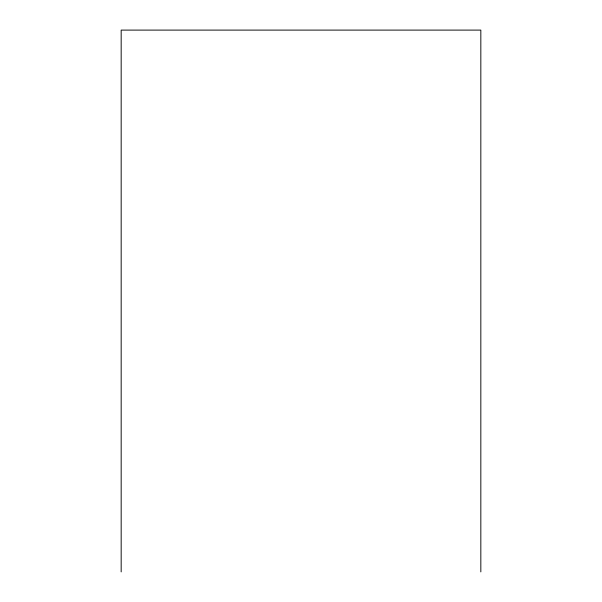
<?xml version="1.0" encoding="UTF-8"?>
<svg xmlns="http://www.w3.org/2000/svg" width="602" height="602" viewBox="0 0 602 602"><rect width="100%" height="100%" fill="white"/><g stroke="black" fill="none" stroke-linecap="round" stroke-linejoin="round"><path stroke-width="0.9" d="M480.832 571.9L480.832 30.1L121.168 30.1L121.168 571.9"/></g></svg>
